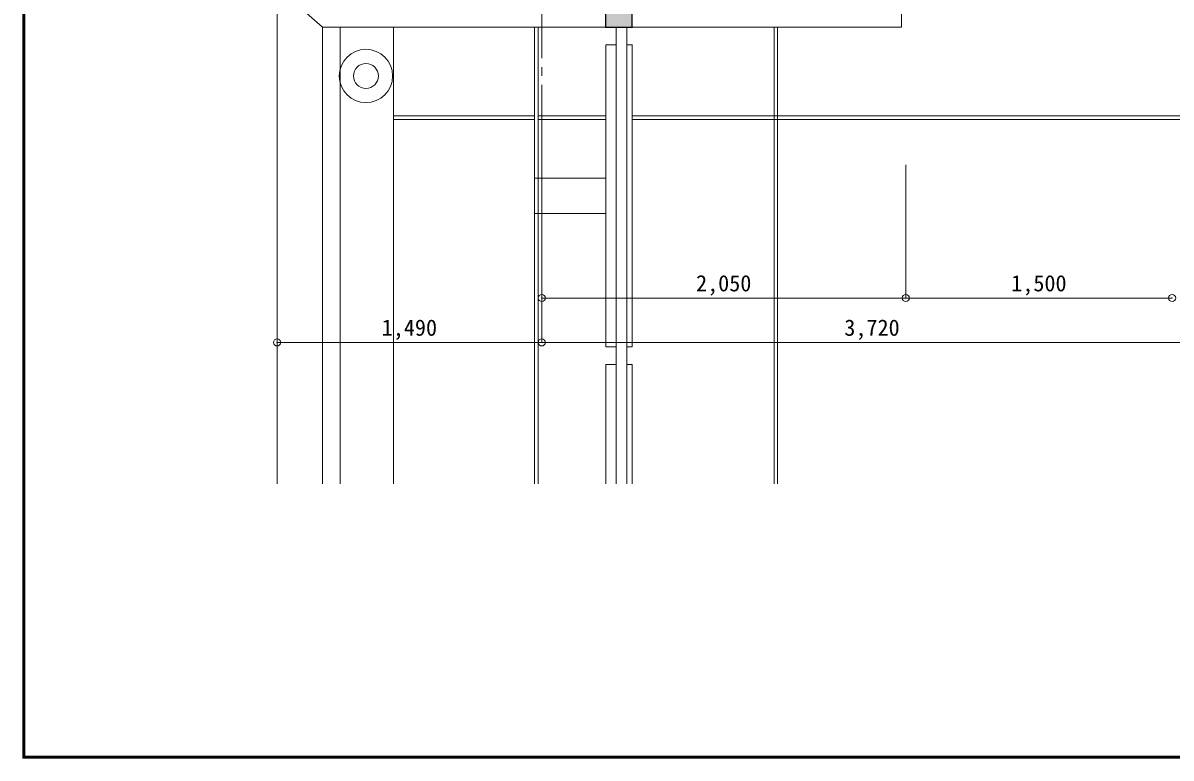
# Model space of a CAD drawing. Units: millimetres at full size, sheet at 1:50. Extents: x -9674 to 9699, y -6794 to 6791.
# Drawn here: x -9674 to -3209, y -6794 to -2656 of the extents above; entities that cross this region are included whole.
import ezdxf
from ezdxf.enums import TextEntityAlignment as Align

# ---------------------------------------------------------------- set-up
doc = ezdxf.new("R2010")
doc.units = ezdxf.units.MM
doc.header["$LTSCALE"] = 50
doc.header["$PDMODE"] = 32
doc.header["$PDSIZE"] = 40
doc.linetypes.add('CHAIN2', pattern=[12, 9, -1, 1, -1])
for name, color, linetype, lineweight in [('0-0_図面枠', 7, 'Continuous', 9), ('1-0_芯', 7, 'CHAIN2', 9), ('1-1_躯体', 2, 'Continuous', 25), ('1-3_建具', 3, 'Continuous', 18), ('1-6_ﾊﾞﾙｺﾆｰ・階段', 7, 'Continuous', 9), ('1-B_寸法', 7, 'Continuous', 9)]:
    doc.layers.add(name, color=color, linetype=linetype, lineweight=lineweight)
doc.layers.add('4-0', color=1, linetype='Continuous')
doc.styles.add('ＭＳ ゴシック', font='')
doc.styles.get('ＭＳ ゴシック').set_extended_font_data('MS Gothic')

msp = doc.modelspace()

# ---------------------------------------------------------------- linework, layer by layer
at = {"layer": '0-0_図面枠'}
for p, q in [((-9673.92, 6791.43), (-9673.92, -6793.93)), ((-9672.16, 6789.66), (-9672.16, -6792.16)), ((-9670.4, 6787.9), (-9670.4, -6790.4)), ((-9668.64, -6788.64), (-9668.64, 6786.14)), ((-9666.87, 6784.38), (-9666.87, -6786.88)), ((-9665.11, 6782.61), (-9665.11, -6785.11)), ((-9663.35, 6780.85), (-9663.35, -6783.35)), ((-9666.87, -6786.88), (9691.87, -6786.88)), ((-9665.11, -6785.11), (9690.11, -6785.11)), ((-9663.35, -6783.35), (9688.35, -6783.35)), ((-9673.92, -6793.93), (9698.92, -6793.93)), ((-9672.16, -6792.16), (9697.16, -6792.16)), ((-9670.4, -6790.4), (9695.4, -6790.4)), ((9693.64, -6788.64), (-9668.64, -6788.64))]:
    msp.add_line(p, q, dxfattribs=at)
at = {"layer": '1-0_芯'}
msp.add_line((-6752.5, -3454.44), (-6752.5, 4765.56), dxfattribs=at)
at = {"layer": '1-1_躯体'}
for p, q in [((-6392.5, -2679.44), (-6392.5, -2564.44)), ((-6242.5, -2679.44), (-6242.5, -2564.44)), ((-6393.17, -2679.44), (-6240.63, -2679.44))]:
    msp.add_line(p, q, dxfattribs=at)
at = {"layer": '1-3_建具', "color": 7, "lineweight": 9}
msp.add_line((-4727.5, -2564.44), (-4727.5, -2679.44), dxfattribs=at)
at = {"layer": '1-6_ﾊﾞﾙｺﾆｰ・階段'}
for p, q in [((-8242.5, -2454.44), (-8242.5, -5250.06)), ((-7987.5, -2679.44), (-7987.5, -5250.06)), ((-6792.5, -2679.44), (-6792.5, -5250.06)), ((-6772.5, -2679.44), (-6772.5, -5250.06)), ((-6332.5, -2679.44), (-6332.5, -5250.06)), ((-6272.5, -2679.44), (-6272.5, -5250.06)), ((-6242.5, -2679.44), (-4727.5, -2679.44)), ((-5444.5, -2679.44), (-5444.5, -5250.06)), ((-5424.5, -2679.44), (-5424.5, -5250.06)), ((-6392.5, -2779.44), (-6392.5, -4479.44)), ((-6390.63, -2779.44), (-6330.63, -2779.44)), ((-6270.63, -2779.44), (-6240.63, -2779.44)), ((-6242.5, -2779.44), (-6242.5, -4479.44)), ((-7587.5, -3179.44), (-6792.5, -3179.44)), ((-7587.5, -3199.44), (-6792.5, -3199.44)), ((-6772.5, -3179.44), (-6392.5, -3179.44)), ((-6772.5, -3199.44), (-6392.5, -3199.44)), ((-6242.5, -3179.44), (6237.5, -3179.44)), ((-6242.5, -3199.44), (6237.5, -3199.44)), ((-6392.5, -3529.44), (-6792.5, -3529.44)), ((-6392.5, -3729.44), (-6792.5, -3729.44)), ((-6392.5, -4479.44), (-6332.5, -4479.44)), ((-6272.5, -4479.44), (-6242.5, -4479.44)), ((-6392.5, -4579.44), (-6332.5, -4579.44)), ((-6392.5, -4579.44), (-6392.5, -5250.06)), ((-6272.5, -4579.44), (-6242.5, -4579.44)), ((-6242.5, -4579.44), (-6242.5, -5250.06))]:
    msp.add_line(p, q, dxfattribs=at)
at = {"layer": '1-6_ﾊﾞﾙｺﾆｰ・階段', "color": 4}
for p, q in [((-7887.5, -2679.44), (-7887.5, -5250.06)), ((-7587.5, -2679.44), (-7587.5, -5250.06))]:
    msp.add_line(p, q, dxfattribs=at)
at = {"layer": '1-6_ﾊﾞﾙｺﾆｰ・階段'}
msp.add_lwpolyline([(-8242.5, -2454.44), (-7987.5, -2679.44), (-6393.17, -2679.44)], dxfattribs=at)
at = {"layer": '1-6_ﾊﾞﾙｺﾆｰ・階段', "color": 4}
msp.add_circle((-7742.5, -2954.44), 150, dxfattribs=at)
at = {"layer": '1-6_ﾊﾞﾙｺﾆｰ・階段'}
msp.add_circle((-7742.5, -2954.44), 70, dxfattribs=at)
at = {"layer": '1-B_寸法'}
for p, q in [((-8242.5, -3454.44), (-8242.5, -4454.44)), ((-6752.5, -3454.44), (-6752.5, -4454.44)), ((-4702.5, -3454.44), (-4702.5, -4204.44)), ((-4702.5, -4204.44), (-6752.5, -4204.44)), ((-3202.5, -4204.44), (-4702.5, -4204.44)), ((-8242.5, -4454.44), (-6752.5, -4454.44)), ((-6752.5, -4454.44), (-3032.5, -4454.44))]:
    msp.add_line(p, q, dxfattribs=at)
at = {"layer": '1-B_寸法', "color": 3}
for p in [(-6752.5, -4204.44), (-4702.5, -4204.44), (-3202.5, -4204.44), (-8242.5, -4454.44), (-6752.5, -4454.44)]:
    msp.add_point(p, dxfattribs=at)
at = {"layer": '4-0'}
for points in [[(-6392.5, -2564.44), (-6392.5, -2679.44), (-6240.63, -2679.44)], [(-6392.5, -2564.44), (-6240.63, -2679.44), (-6242.5, -2564.44)]]:
    msp.add_solid(points, dxfattribs=at)

# ---------------------------------------------------------------- texts
at = {"layer": '1-B_寸法', "style": 'ＭＳ ゴシック'}
for s, p in [('2,050', (-5883.75, -4194.44)), ('1,500', (-4108.75, -4194.44)), ('1,490', (-7653.75, -4444.44)), ('3,720', (-5048.75, -4444.44))]:
    msp.add_text(s, height=91.64, dxfattribs=at).set_placement(p, align=Align.BOTTOM_LEFT)

doc.saveas('drawing.dxf')
